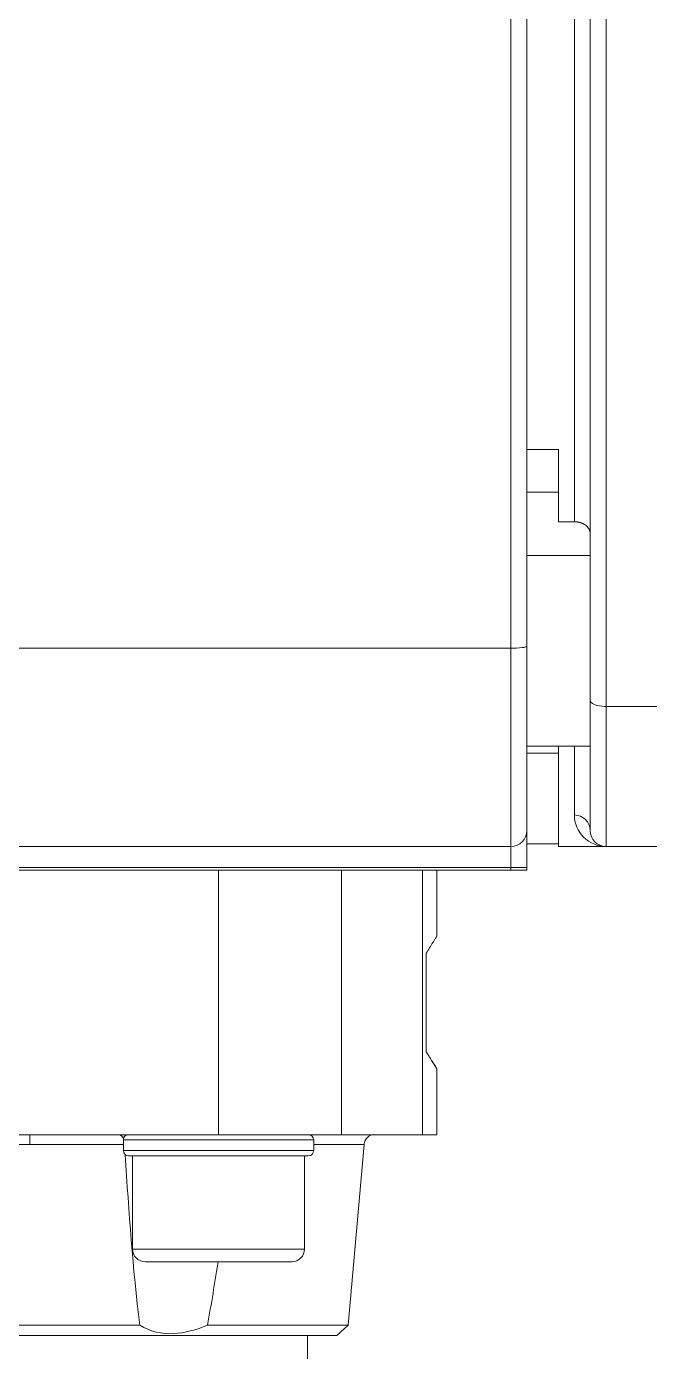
# Model space of a CAD drawing. Header units: millimetres. Extents: x -1838618 to -1600818, y -1770412 to -1553248.
# Drawn here: x -1791846 to -1791787.1, y -1685059.3 to -1684934 of the extents above; entities that cross this region are included whole.
import ezdxf

# ---------------------------------------------------------------- set-up
doc = ezdxf.new("R2010")
doc.units = ezdxf.units.MM
doc.header["$LTSCALE"] = 100
doc.layers.add('412equipment', color=6, linetype='Continuous')
doc.layers.add('_____1', color=160, linetype='Continuous')

# ---------------------------------------------------------------- blocks, each defined once
blk = doc.blocks.new('A$C2A4D0462')
at = {"layer": '_____1', "color": 7, "lineweight": 0}
for p, q in [((40.5004, 47.431), (40.5004, 36.4949)), ((39.9002, 47.0638), (39.9002, 36.8618)), ((40.3004, 46.2669), (40.3004, 37.6587)), ((40.0001, 38.1158), (40.2001, 38.1158)), ((40.2001, 38.1158), (40.2001, 37.6587)), ((40.2001, 37.8461), (40.0001, 37.8461)), ((40.3004, 37.6587), (40.2001, 37.6587)), ((40.0001, 37.4461), (40.4001, 37.4461)), ((39.9002, 36.8618), (36.3132, 36.8618)), ((39.9002, 35.613), (39.9002, 36.8618)), ((40.5004, 35.613), (40.5004, 36.4949)), ((40.5004, 36.4949), (45.3673, 36.4949)), ((40.0001, 36.2458), (40.4001, 36.2458)), ((40.2001, 36.2458), (40.2001, 35.613)), ((40.3004, 36.2458), (40.3004, 35.8121)), ((40.0001, 36.2), (40.2001, 36.2)), ((39.9002, 35.613), (35.0673, 35.613)), ((39.9002, 35.48), (39.9002, 35.613)), ((40.0001, 35.6299), (40.2001, 35.6299)), ((40.2001, 35.613), (40.5004, 35.613)), ((38.0569, 33.7957), (38.0569, 35.4631)), ((38.8314, 33.7957), (38.8314, 35.4631)), ((39.3421, 33.7957), (39.3421, 35.4631)), ((39.4333, 35.047), (39.4333, 35.4631)), ((39.9002, 35.48), (39.9002, 35.4631)), ((39.3662, 34.9408), (39.3662, 34.318)), ((39.4333, 33.7957), (39.4333, 34.2129)), ((36.8672, 33.7347), (36.8672, 33.7957)), ((37.4573, 33.763), (37.4573, 33.6961)), ((38.6571, 33.763), (37.4573, 33.763)), ((38.6571, 33.6961), (38.6571, 33.763)), ((36.2772, 33.7347), (36.8672, 33.7347)), ((36.8672, 33.7347), (37.4573, 33.7347)), ((37.4573, 33.6961), (38.6571, 33.6961)), ((38.6233, 33.6627), (37.49, 33.6627)), ((37.5142, 33.6627), (37.5142, 33.0757)), ((38.5992, 33.6627), (38.5992, 33.0757)), ((38.6571, 33.7347), (38.9752, 33.7347)), ((38.9752, 33.7347), (38.8751, 32.5961)), ((37.5142, 33.0757), (38.5992, 33.0757)), ((38.5191, 32.9957), (37.5943, 32.9957)), ((37.5603, 32.5961), (36.1732, 32.5961)), ((38.8751, 32.5961), (37.9872, 32.5961)), ((38.8751, 32.5961), (38.8031, 32.53)), ((34.9303, 32.53), (38.8031, 32.53)), ((38.6173, 32.3302), (38.6173, 32.53))]:
    blk.add_line(p, q, dxfattribs=at)
for points in [[(40.0001, 48.4628), (40.0001, 48.446), (40.0001, 48.2127), (40.0001, 47.0507), (40.0001, 36.8749), (40.0001, 35.7129), (40.0001, 35.48), (40.0001, 35.4631)], [(40.4001, 35.7129), (40.4001, 36.5339), (40.4001, 47.3928), (40.4001, 48.2127)], [(45.3924, 35.613), (45.3924, 35.613), (45.3673, 35.613), (40.5004, 35.613)], [(40.0001, 35.4631), (39.9002, 35.4631), (33.2674, 35.4631)], [(35.0673, 35.48), (39.9002, 35.48), (40.0001, 35.48)], [(38.0569, 33.7957), (35.6772, 33.7957), (34.9021, 33.7957), (34.3914, 33.7957)], [(39.4333, 33.7957), (39.3421, 33.7957), (38.8314, 33.7957), (38.0569, 33.7957)]]:
    blk.add_lwpolyline(points, dxfattribs=at)
for points, knots in [([(40.3004, 37.6587), (40.3028, 37.6587), (40.3056, 37.6587), (40.3081, 37.6587), (40.3081, 37.6587), (40.3102, 37.6587), (40.3102, 37.6587), (40.3102, 37.6587), (40.3112, 37.658), (40.3112, 37.658), (40.3112, 37.658), (40.3123, 37.658), (40.3123, 37.658), (40.3138, 37.658), (40.3155, 37.658), (40.3173, 37.658), (40.3173, 37.658), (40.32, 37.658), (40.32, 37.658), (40.32, 37.658), (40.3212, 37.657), (40.3212, 37.657), (40.3212, 37.657), (40.3254, 37.657), (40.3254, 37.657), (40.3254, 37.657), (40.326, 37.6559), (40.326, 37.6559), (40.326, 37.6559), (40.3304, 37.6559), (40.3304, 37.6559), (40.3304, 37.6559), (40.331, 37.6549), (40.331, 37.6549), (40.331, 37.6549), (40.3352, 37.6549), (40.3352, 37.6549), (40.3352, 37.6549), (40.3352, 37.6539), (40.3352, 37.6539), (40.3352, 37.6539), (40.3381, 37.6539), (40.3381, 37.6539), (40.3381, 37.6539), (40.3391, 37.6528), (40.3391, 37.6528), (40.3391, 37.6528), (40.3412, 37.6528), (40.3412, 37.6528), (40.3412, 37.6528), (40.3422, 37.6521), (40.3422, 37.6521), (40.3422, 37.6521), (40.3441, 37.6521), (40.3441, 37.6521), (40.3441, 37.6521), (40.3452, 37.6511), (40.3452, 37.6511), (40.3452, 37.6511), (40.3472, 37.6511), (40.3472, 37.6511), (40.3472, 37.6511), (40.3483, 37.6501), (40.3483, 37.6501), (40.3483, 37.6501), (40.3493, 37.6501), (40.3493, 37.6501), (40.3493, 37.6501), (40.35, 37.649), (40.35, 37.649), (40.35, 37.649), (40.3522, 37.649), (40.3522, 37.649), (40.3522, 37.649), (40.3533, 37.648), (40.3533, 37.648), (40.3533, 37.648), (40.3543, 37.648), (40.3543, 37.648), (40.3543, 37.648), (40.3553, 37.6466), (40.3553, 37.6466), (40.3553, 37.6466), (40.356, 37.6466), (40.356, 37.6466), (40.356, 37.6466), (40.356, 37.6459), (40.356, 37.6459), (40.356, 37.6459), (40.3583, 37.6459), (40.3583, 37.6459), (40.3583, 37.6459), (40.3593, 37.6449), (40.3593, 37.6449), (40.3593, 37.6449), (40.3603, 37.6449), (40.3603, 37.6449), (40.3603, 37.6449), (40.3614, 37.6439), (40.3614, 37.6439), (40.3614, 37.6439), (40.362, 37.6439), (40.362, 37.6439), (40.362, 37.6439), (40.362, 37.6428), (40.362, 37.6428), (40.362, 37.6428), (40.3631, 37.6428), (40.3631, 37.6428), (40.3631, 37.6428), (40.3641, 37.6418), (40.3641, 37.6418), (40.3641, 37.6418), (40.3653, 37.6418), (40.3653, 37.6418), (40.3653, 37.6418), (40.3664, 37.6408), (40.3664, 37.6408), (40.3664, 37.6408), (40.3674, 37.6401), (40.3674, 37.6401), (40.3674, 37.6401), (40.3681, 37.6401), (40.3681, 37.6401), (40.3681, 37.6401), (40.3681, 37.639), (40.3681, 37.639), (40.3681, 37.639), (40.3691, 37.639), (40.3691, 37.639), (40.3691, 37.639), (40.3701, 37.638), (40.3701, 37.638), (40.3701, 37.638), (40.3712, 37.637), (40.3712, 37.637), (40.3712, 37.637), (40.3724, 37.637), (40.3724, 37.637), (40.3724, 37.637), (40.3724, 37.6359), (40.3724, 37.6359), (40.3724, 37.6359), (40.3734, 37.6359), (40.3734, 37.6359), (40.3734, 37.6359), (40.3741, 37.6349), (40.3741, 37.6349), (40.3741, 37.6349), (40.3762, 37.6332), (40.3762, 37.6332), (40.3762, 37.6332), (40.3772, 37.6332), (40.3772, 37.6332), (40.3772, 37.6332), (40.3772, 37.6318), (40.3772, 37.6318), (40.3772, 37.6318), (40.3782, 37.6318), (40.3782, 37.6318), (40.3782, 37.6318), (40.3782, 37.6308), (40.3782, 37.6308), (40.3782, 37.6308), (40.3793, 37.6308), (40.3793, 37.6308), (40.3793, 37.6308), (40.3801, 37.6297), (40.3801, 37.6297), (40.3801, 37.6297), (40.3822, 37.628), (40.3822, 37.628), (40.3822, 37.628), (40.3822, 37.627), (40.3822, 37.627), (40.3822, 37.627), (40.3832, 37.627), (40.3832, 37.627), (40.3832, 37.627), (40.3832, 37.626), (40.3832, 37.626), (40.3832, 37.626), (40.3843, 37.626), (40.3843, 37.626), (40.3843, 37.626), (40.3843, 37.6249), (40.3843, 37.6249), (40.3843, 37.6249), (40.3853, 37.6239), (40.3853, 37.6239), (40.3853, 37.6239), (40.386, 37.6229), (40.386, 37.6229), (40.386, 37.6229), (40.3872, 37.6222), (40.3872, 37.6222), (40.3872, 37.6222), (40.3872, 37.6211), (40.3872, 37.6211), (40.3872, 37.6211), (40.3882, 37.6211), (40.3882, 37.6211), (40.3882, 37.6211), (40.3882, 37.6191), (40.3882, 37.6191), (40.3882, 37.6191), (40.3893, 37.6191), (40.3893, 37.6191), (40.3893, 37.6191), (40.3893, 37.6177), (40.3893, 37.6177), (40.3893, 37.6177), (40.3903, 37.6177), (40.3903, 37.6177), (40.3906, 37.6153), (40.395, 37.6094), (40.3953, 37.607), (40.3953, 37.607), (40.3963, 37.606), (40.3963, 37.606), (40.3963, 37.606), (40.3963, 37.6043), (40.3963, 37.6043), (40.3963, 37.6043), (40.3974, 37.6032), (40.3974, 37.6032), (40.3974, 37.6032), (40.3974, 37.5998), (40.3974, 37.5998), (40.3974, 37.5998), (40.3981, 37.5987), (40.3981, 37.5987), (40.3981, 37.5987), (40.3981, 37.596), (40.3981, 37.596), (40.3981, 37.596), (40.3991, 37.596), (40.3991, 37.596), (40.3991, 37.5939), (40.3991, 37.5922), (40.3991, 37.5901), (40.3991, 37.5901), (40.4001, 37.5901), (40.4001, 37.5901), (40.4001, 37.5874), (40.4001, 37.5853), (40.4001, 37.5829)], [0, 0, 0, 0, 1, 1, 1, 2, 2, 2, 3, 3, 3, 4, 4, 4, 5, 5, 5, 6, 6, 6, 7, 7, 7, 8, 8, 8, 9, 9, 9, 10, 10, 10, 11, 11, 11, 12, 12, 12, 13, 13, 13, 14, 14, 14, 15, 15, 15, 16, 16, 16, 17, 17, 17, 18, 18, 18, 19, 19, 19, 20, 20, 20, 21, 21, 21, 22, 22, 22, 23, 23, 23, 24, 24, 24, 25, 25, 25, 26, 26, 26, 27, 27, 27, 28, 28, 28, 29, 29, 29, 30, 30, 30, 31, 31, 31, 32, 32, 32, 33, 33, 33, 34, 34, 34, 35, 35, 35, 36, 36, 36, 37, 37, 37, 38, 38, 38, 39, 39, 39, 40, 40, 40, 41, 41, 41, 42, 42, 42, 43, 43, 43, 44, 44, 44, 45, 45, 45, 46, 46, 46, 47, 47, 47, 48, 48, 48, 49, 49, 49, 50, 50, 50, 51, 51, 51, 52, 52, 52, 53, 53, 53, 54, 54, 54, 55, 55, 55, 56, 56, 56, 57, 57, 57, 58, 58, 58, 59, 59, 59, 60, 60, 60, 61, 61, 61, 62, 62, 62, 63, 63, 63, 64, 64, 64, 65, 65, 65, 66, 66, 66, 67, 67, 67, 68, 68, 68, 69, 69, 69, 70, 70, 70, 71, 71, 71, 72, 72, 72, 73, 73, 73, 74, 74, 74, 75, 75, 75, 76, 76, 76, 77, 77, 77, 78, 78, 78, 79, 79, 79, 80, 80, 80, 81, 81, 81, 82, 82, 82, 82]), ([(40.0001, 36.8749), (40.0001, 36.8749), (40.0001, 36.8739), (40.0001, 36.8739), (40.0001, 36.8739), (39.9991, 36.8729), (39.9991, 36.8729), (39.9991, 36.8729), (39.9972, 36.8722), (39.9972, 36.8722), (39.9972, 36.8722), (39.9951, 36.8711), (39.9951, 36.8711), (39.9951, 36.8711), (39.9924, 36.8701), (39.9924, 36.8701), (39.9857, 36.867), (39.9783, 36.868), (39.9712, 36.866), (39.9476, 36.8632), (39.924, 36.8622), (39.9002, 36.8618)], [0, 0, 0, 0, 1, 1, 1, 2, 2, 2, 3, 3, 3, 4, 4, 4, 5, 5, 5, 6, 6, 6, 7, 7, 7, 7]), ([(39.3662, 34.9408), (39.3804, 34.9629), (39.394, 34.9849), (39.4081, 35.007), (39.4081, 35.007), (39.4114, 35.0118), (39.4114, 35.0118), (39.4114, 35.0118), (39.4141, 35.017), (39.4141, 35.017), (39.4141, 35.017), (39.4174, 35.0211), (39.4174, 35.0211), (39.4174, 35.0211), (39.4191, 35.0249), (39.4191, 35.0249), (39.4191, 35.0249), (39.4212, 35.0277), (39.4212, 35.0277), (39.4212, 35.0277), (39.424, 35.0311), (39.424, 35.0311), (39.424, 35.0311), (39.4252, 35.0339), (39.4252, 35.0339), (39.4252, 35.0339), (39.4272, 35.037), (39.4272, 35.037), (39.4272, 35.037), (39.4293, 35.039), (39.4293, 35.039), (39.4293, 35.039), (39.431, 35.0428), (39.431, 35.0428), (39.431, 35.0428), (39.4322, 35.0439), (39.4322, 35.0439), (39.4322, 35.0439), (39.4322, 35.0449), (39.4322, 35.0449), (39.4322, 35.0449), (39.4333, 35.0463), (39.4333, 35.0463), (39.4333, 35.0463), (39.4322, 35.0449), (39.4322, 35.0449), (39.4322, 35.0449), (39.4322, 35.0439), (39.4322, 35.0439), (39.4322, 35.0439), (39.431, 35.0428), (39.431, 35.0428), (39.431, 35.0428), (39.4293, 35.039), (39.4293, 35.039), (39.4293, 35.039), (39.4272, 35.037), (39.4272, 35.037), (39.4272, 35.037), (39.4252, 35.0339), (39.4252, 35.0339), (39.4252, 35.0339), (39.424, 35.0311), (39.424, 35.0311), (39.424, 35.0311), (39.4212, 35.0277), (39.4212, 35.0277), (39.4212, 35.0277), (39.4191, 35.0249), (39.4191, 35.0249), (39.4191, 35.0249), (39.4174, 35.0211), (39.4174, 35.0211), (39.4174, 35.0211), (39.4141, 35.017), (39.4141, 35.017), (39.4141, 35.017), (39.4114, 35.0118), (39.4114, 35.0118), (39.4114, 35.0118), (39.4081, 35.007), (39.4081, 35.007), (39.394, 34.9849), (39.3804, 34.9629), (39.3662, 34.9408)], [0, 0, 0, 0, 1, 1, 1, 2, 2, 2, 3, 3, 3, 4, 4, 4, 5, 5, 5, 6, 6, 6, 7, 7, 7, 8, 8, 8, 9, 9, 9, 10, 10, 10, 11, 11, 11, 12, 12, 12, 13, 13, 13, 14, 14, 14, 15, 15, 15, 16, 16, 16, 17, 17, 17, 18, 18, 18, 19, 19, 19, 20, 20, 20, 21, 21, 21, 22, 22, 22, 23, 23, 23, 24, 24, 24, 25, 25, 25, 26, 26, 26, 27, 27, 27, 28, 28, 28, 28]), ([(39.3662, 34.318), (39.3799, 34.298), (39.3916, 34.2766), (39.4053, 34.257), (39.4103, 34.2491), (39.4191, 34.2346), (39.424, 34.2281), (39.424, 34.2281), (39.4252, 34.225), (39.4252, 34.225), (39.4252, 34.225), (39.4272, 34.2219), (39.4272, 34.2219), (39.4272, 34.2219), (39.4293, 34.2198), (39.4293, 34.2198), (39.4293, 34.2198), (39.43, 34.2177), (39.43, 34.2177), (39.43, 34.2177), (39.431, 34.217), (39.431, 34.217), (39.431, 34.217), (39.4322, 34.215), (39.4322, 34.215), (39.4322, 34.215), (39.4322, 34.2139), (39.4322, 34.2139), (39.4322, 34.2139), (39.4333, 34.2139), (39.4333, 34.2139), (39.4333, 34.2139), (39.4333, 34.2129), (39.4333, 34.2129), (39.4333, 34.2129), (39.4333, 34.2139), (39.4333, 34.2139), (39.4333, 34.2139), (39.4322, 34.2139), (39.4322, 34.2139), (39.4322, 34.2139), (39.4322, 34.215), (39.4322, 34.215), (39.4322, 34.215), (39.431, 34.217), (39.431, 34.217), (39.431, 34.217), (39.43, 34.2177), (39.43, 34.2177), (39.43, 34.2177), (39.4293, 34.2198), (39.4293, 34.2198), (39.4293, 34.2198), (39.4272, 34.2219), (39.4272, 34.2219), (39.4272, 34.2219), (39.4252, 34.225), (39.4252, 34.225), (39.4205, 34.2336), (39.4134, 34.2436), (39.4081, 34.2518), (39.3936, 34.2735), (39.3811, 34.2959), (39.3662, 34.318)], [0, 0, 0, 0, 1, 1, 1, 2, 2, 2, 3, 3, 3, 4, 4, 4, 5, 5, 5, 6, 6, 6, 7, 7, 7, 8, 8, 8, 9, 9, 9, 10, 10, 10, 11, 11, 11, 12, 12, 12, 13, 13, 13, 14, 14, 14, 15, 15, 15, 16, 16, 16, 17, 17, 17, 18, 18, 18, 19, 19, 19, 20, 20, 20, 21, 21, 21, 21]), ([(37.49, 33.7957), (37.4813, 33.7974), (37.4728, 33.7919), (37.4661, 33.7871), (37.4661, 33.7871), (37.4661, 33.7861), (37.4661, 33.7861), (37.4661, 33.7861), (37.4644, 33.784), (37.4644, 33.784), (37.4644, 33.784), (37.4633, 33.7823), (37.4633, 33.7823), (37.4633, 33.7823), (37.4611, 33.7799), (37.4611, 33.7799), (37.4611, 33.7799), (37.4601, 33.7778), (37.4601, 33.7778), (37.457, 33.7692), (37.457, 33.773), (37.4573, 33.763)], [0, 0, 0, 0, 1, 1, 1, 2, 2, 2, 3, 3, 3, 4, 4, 4, 5, 5, 5, 6, 6, 6, 7, 7, 7, 7])]:
    blk.add_open_spline(points, degree=3, knots=knots, dxfattribs=at)
for points in [[(40.4001, 36.5339), (40.4034, 36.5008), (40.4761, 36.4946), (40.5004, 36.4949)], [(40.3004, 35.8121), (40.2997, 35.7015), (40.39, 35.613), (40.5004, 35.613)], [(40.3004, 35.8121), (40.3572, 35.808), (40.3981, 35.7708), (40.4001, 35.7129)], [(39.9002, 35.613), (39.9554, 35.613), (40.0001, 35.6578), (40.0001, 35.7129)], [(40.4001, 35.7129), (40.4001, 35.6578), (40.4449, 35.613), (40.5004, 35.613)], [(37.4311, 33.7957), (37.4439, 33.7954), (37.4523, 33.7802), (37.4573, 33.7699)], [(38.656, 33.763), (38.656, 33.7809), (38.6416, 33.7957), (38.6233, 33.7957)], [(39.0412, 33.7971), (39.0064, 33.7971), (38.9775, 33.7705), (38.9745, 33.7358)], [(37.4573, 33.6961), (37.4559, 33.6786), (37.4728, 33.662), (37.49, 33.6627)], [(37.4694, 33.67), (37.4913, 33.3113), (37.5166, 32.9527), (37.5603, 32.5961)], [(38.6233, 33.6627), (38.6416, 33.6627), (38.656, 33.6775), (38.656, 33.6961)], [(41.9919, 11.4853), (39.653, 20.0356), (34.7596, 27.6689), (27.9657, 33.3637)], [(37.5142, 33.0757), (37.5152, 33.0309), (37.5493, 32.9975), (37.5943, 32.9957)], [(38.5191, 32.9957), (38.5632, 32.9957), (38.5992, 33.0316), (38.5992, 33.0757)], [(37.9872, 32.5961), (38.0128, 32.7288), (38.033, 32.8624), (38.0542, 32.9957)], [(37.5603, 32.5961), (37.6933, 32.5117), (37.8495, 32.5369), (37.9872, 32.5961)]]:
    blk.add_open_spline(points, degree=3, dxfattribs=at)
blk = doc.blocks.new('LOW PLATFOR')
at = {"layer": '412equipment', "linetype": 'Continuous', "lineweight": 0, "xscale": 15, "yscale": 15, "zscale": 15}
blk.add_blockref('A$C2A4D0462', (-26600.08, 0, 590), dxfattribs=at)

msp = doc.modelspace()

# ---------------------------------------------------------------- block references
at = {"layer": '412equipment', "color": 7}
msp.add_blockref('LOW PLATFOR', (-1765798.6, -1685545.74), dxfattribs=at)

doc.saveas('drawing.dxf')
